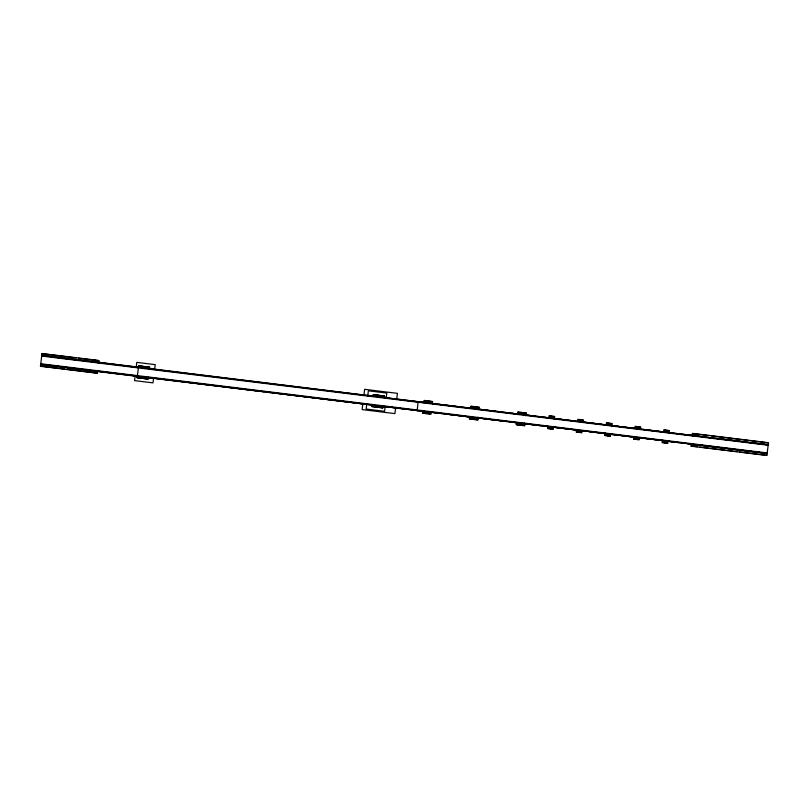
<?xml version="1.0" encoding="UTF-8"?>
<svg xmlns="http://www.w3.org/2000/svg" width="809" height="809" viewBox="0 0 809 809"><rect width="100%" height="100%" fill="white"/><g stroke="black" fill="none" stroke-linecap="round" stroke-linejoin="round"><path stroke-width="1.21" d="M417.131 410.79L418.172 401.446M90.406 370.674L90.244 371.988L95.968 372.686L96.049 371.371M91.548 361.34L91.71 360.035L97.434 360.733L97.191 362.038M90.608 371.695L90.861 370.32M92.004 360.399L91.842 361.714L41.775 355.485M95.836 371.007L95.674 372.322L90.517 371.776L90.679 370.461L88.181 370.148M97.06 361.026L96.807 362.402L100.508 362.857M98.364 363.16L98.668 360.693L78.594 358.225M97.626 370.957L97.343 373.273L40.45 366.295L42.017 353.513L98.91 360.501L98.627 362.826M135.154 375.75L134.557 380.614L152.982 382.869L153.579 378.015M136.195 367.246L136.792 362.381L155.227 364.647L154.62 369.511M137.257 376.428L137.095 377.742L148.067 379.087L148.269 377.449M138.4 367.094L138.561 365.779L149.534 367.134L149.331 368.773M137.459 377.449L137.712 376.064L95.765 370.916M138.693 367.468L138.845 366.153L149.26 367.347M149.008 368.732L149.169 367.417L146.813 367.215M148.148 377.763L147.996 378.996L137.186 377.672L138.632 365.88L149.443 367.205L149.291 368.439M149.26 377.57L147.845 377.49L147.723 378.632L144.326 378.207M150.272 369.369L150.343 368.793M149.463 377.874L147.825 377.833M150.616 368.489L153.882 369.056M362.867 403.63L362.139 409.587L394.923 413.611L395.662 407.655M363.898 395.288L364.626 389.321L397.411 393.346L396.683 399.312M366.75 404.187L366.153 409.051L384.578 411.316L385.175 406.452M367.792 395.682L368.388 390.818L386.823 393.083L386.227 397.947L389.827 398.382M370.785 405.046L372.383 405.41M371.938 395.662L368.621 395.429M372.039 404.925L371.837 406.563L382.809 407.908L382.97 406.593M373.111 396.248L373.313 394.61L384.285 395.955L384.123 397.27M372.089 405.258L371.938 406.492L382.738 407.817L382.89 406.583M373.232 395.935L373.384 394.701L384.194 396.026L384.042 397.259M372.12 406.351L372.373 404.965L147.855 377.398L147.845 378.814L137.368 377.52M373.596 394.974L373.434 396.289L148.917 368.722M372.282 406.199L372.453 404.975L371.038 404.894M382.455 407.453L382.556 406.654L384.164 406.856M384.002 396.167L383.749 397.553L425.534 402.69M422.753 410.871L422.47 413.197L431.035 414.248L431.328 411.923M423.744 402.74L424.037 400.415L432.613 401.476L432.319 403.792M424.108 411.65L423.946 412.964L429.66 413.662L429.822 412.347L429.589 413.571L424.037 412.893M425.251 402.316L425.413 401.001L431.126 401.709L430.975 403.024L431.035 401.78L425.483 401.092M425.463 402.589L425.625 401.284L430.762 401.992L430.6 403.307L472.385 408.434L472.547 407.129M425.605 402.781L425.696 401.375M429.306 413.207L429.468 411.892M469.604 416.625L469.311 418.951L477.886 420.002L478.17 417.677M470.595 408.494L470.889 406.169L479.454 407.22L479.171 409.546M470.949 417.404L470.787 418.708L476.511 419.416L476.592 418.091M472.102 408.07L472.264 406.755L477.977 407.463L477.735 408.757M471.071 418.496L471.232 417.181L463.881 416.281M472.314 408.343L472.476 407.038L477.613 407.746L477.452 409.061L519.236 414.188L519.398 412.873M476.228 419.052L476.319 417.646M518.266 422.794L476.39 417.737L476.299 419.143L471.162 418.425L471.323 417.11L429.539 411.983L429.448 413.389L424.31 412.671L424.472 411.356L382.687 406.229L382.596 407.635L372.211 406.28M477.998 417.282L477.694 419.75L469.564 418.759M516.455 422.379L516.162 424.705L524.738 425.756L525.021 423.431M517.447 414.248L517.73 411.923L526.305 412.974L526.022 415.3M517.264 424.836L517.548 422.51M518.539 414.38L518.832 412.054M517.8 423.158L517.639 424.462L523.362 425.17L523.443 423.845M518.953 413.824L519.115 412.509L524.829 413.217L524.667 414.521M517.922 424.25L518.084 422.935L509.508 421.883M519.166 414.097L519.327 412.782L524.465 413.5L524.303 414.815L550.353 418.01L550.514 416.696M518.175 422.864L518.013 424.179L523.15 424.887L523.312 423.582L540.564 425.696M523.079 424.796L523.16 423.39M524.141 425.676L524.465 422.996M525.375 415.593L525.708 412.903M525.759 415.634L526.062 413.166L520.248 412.459M547.845 426.232L547.562 428.558L553.123 429.235L553.407 426.919M548.846 418.101L549.129 415.775L554.691 416.463L554.408 418.789M549.008 426.98L548.765 428.285L552.021 428.689L552.102 427.364M550.069 417.646L550.231 416.332L553.487 416.726L553.326 418.041M550.282 417.919L550.444 416.605L553.214 416.948L553.053 418.263M549.129 428.001L549.291 426.687L523.241 423.491M551.738 428.315L551.809 427M553.123 417.019L552.962 418.334L579.011 421.529L579.173 420.215M554.145 419.123L554.448 416.655L549.321 416.028M576.504 429.751L576.22 432.077L581.782 432.754L582.065 430.439M577.505 421.62L577.788 419.295L583.35 419.982L583.067 422.308M577.575 430.489L577.424 431.804L580.68 432.208L580.842 430.894M578.728 421.165L578.89 419.851L582.146 420.245L581.984 421.56M577.666 430.499L577.515 431.733L580.609 432.117L580.761 430.884M578.809 421.176L578.961 419.942L582.055 420.326L581.904 421.55M577.95 430.206L577.697 431.591L580.468 431.925L580.549 430.519L606.699 433.654M577.879 431.45L578.041 430.135L551.819 426.909M581.529 421.924L581.681 420.609M605.162 433.27L604.879 435.596L610.441 436.273L610.724 433.958M606.153 425.14L606.447 422.814L612.009 423.501L611.725 425.827M605.122 435.404L605.425 432.936M606.315 434.018L606.072 435.323L609.339 435.727L609.501 434.413M607.387 424.685L607.549 423.37L610.805 423.764L610.643 425.079M606.447 435.04L606.608 433.725M609.046 435.353L609.137 433.948M610.441 424.058L610.279 425.372L636.329 428.568L636.491 427.253M610.37 425.301L610.532 423.987L607.761 423.643L607.67 425.049L581.62 421.853L581.873 420.468L579.102 420.124M611.462 426.161L611.766 423.694L606.639 423.067M633.821 436.789L633.528 439.115L639.1 439.793L639.383 437.467M634.812 428.659L635.105 426.333L640.667 427.021L640.384 429.336M634.974 437.538L634.731 438.842L637.998 439.247L638.159 437.932M636.046 428.204L636.198 426.889L639.464 427.283L639.302 428.598M635.014 438.63L635.176 437.315M635.358 437.173L635.105 438.559L637.704 438.872L637.866 437.558M639.09 427.577L638.837 428.962L640.283 429.134M639.029 428.821L639.191 427.506L636.42 427.162M662.48 440.308L662.187 442.634L667.759 443.312L668.042 440.986M663.471 432.178L663.754 429.852L669.326 430.54L669.033 432.855M662.743 439.975L662.44 442.442L667.567 443.069M663.552 441.047L663.39 442.361L666.656 442.766L666.818 441.451L666.576 442.665L663.481 442.29L663.633 441.057M664.695 431.723L664.856 430.408L668.123 430.803L667.961 432.117L668.032 430.873L664.927 430.499L664.786 431.733M663.764 442.078L663.926 440.763L641.638 438.104M665.079 430.681L664.988 432.087L638.928 428.891M665.22 430.863L665.059 432.178L662.561 431.875M666.292 442.301L666.454 440.986M691.129 443.828L690.846 446.153L766.892 455.487L768.459 442.705L692.413 433.371L692.13 435.697M692.302 436.081L692.605 433.614L708.724 435.596M692.211 444.566L692.049 445.88L695.305 446.285L695.467 444.97M693.353 435.232L693.515 433.927L696.782 434.322L696.62 435.636M692.292 444.576L692.14 445.81L695.234 446.184L695.386 444.96M693.434 435.242L693.586 434.018L696.691 434.393L696.539 435.626M692.575 444.283L692.322 445.668L695.093 446.002M695.022 445.911L695.184 444.596M767.488 453.394L40.662 364.566M41.987 353.735L76.086 357.922M427.708 401.092L432.36 401.668M471.081 406.421L478.048 407.271M579.001 419.669L583.107 420.174M638.372 426.96L640.415 427.213M664.978 430.226L669.073 430.732M711.202 435.899L748.386 440.47M750.863 440.774L768.216 442.907M91.781 360.126L97.343 360.804M472.335 406.846L477.886 407.534M519.186 412.6L524.738 413.288M550.302 416.423L553.396 416.807M607.62 423.461L610.714 423.845M636.279 426.98L639.373 427.354M91.923 360.308L97.161 360.945L96.999 362.26L138.784 367.397M373.525 394.883L383.911 396.238M665.15 430.772L667.749 431.096L667.587 432.411L693.647 435.606L693.738 434.2L696.498 434.544L696.246 435.93L768.55 444.717M94.522 360.794L96.969 361.097M140.048 366.386L144.578 366.912M377.045 395.459L381.565 396.036M550.585 416.787L553.032 417.09M610.34 424.128L607.903 423.825L607.741 425.14L603.999 424.685M693.879 434.382L696.316 434.686L696.155 436L699.896 436.456M137.004 366.669L138.845 366.892M149.018 368.135L150.848 368.368M371.736 395.49L373.566 395.712M383.739 396.956L385.58 397.189M41.805 355.232L768.53 444.879L762.29 444.121M41.755 355.647L48.024 356.415M50.532 356.729L54.294 357.184M56.802 357.497L60.564 357.952M63.072 358.266L66.834 358.731M70.595 359.186L74.357 359.651M76.865 359.954L80.627 360.42M83.135 360.723L86.897 361.188M102.976 363.16L106.677 363.615M109.144 363.919L114.079 364.525M115.788 364.738L120.258 365.284M123.706 365.708L126.507 366.052M130.128 366.497L133.829 366.952M136.296 367.256L138.764 367.559M393.316 398.817L397.229 399.292M399.686 399.595L403.64 400.081M407.099 400.506L409.587 400.809M413.268 401.264L416.969 401.719M419.436 402.022L423.299 402.498M432.815 403.661L436.678 404.136M439.145 404.439L442.847 404.894M446.538 405.349L449.015 405.653M452.484 406.078L456.428 406.563M458.885 406.866L462.799 407.342M465.054 407.625L468.866 408.09M478.372 409.253L482.639 409.779M485.997 410.193L488.747 410.527M492.165 410.952L495.866 411.407M498.334 411.71L502.035 412.165M505.19 412.55L508.79 412.994M511.905 413.379L515.707 413.844M524.212 414.886L529.207 415.502M531.361 415.765L535.447 416.261M537.945 416.574L542.081 417.08M544.467 417.373L548.178 417.828M552.871 418.405L555.368 418.708M557.634 418.991L561.608 419.477M564.106 419.78L568.363 420.306M570.345 420.549L574.511 421.064M583.906 422.217L587.769 422.692M590.934 423.077L594.635 423.532M597.022 423.825L601.502 424.371M610.178 425.443L613.93 425.898M616.428 426.212L621.423 426.818M623.921 427.132L627.663 427.587M630.16 427.89L634.155 428.386M643.408 429.518L647.584 430.034M649.566 430.277L654.329 430.863M656.321 431.106L660.488 431.622M669.751 432.754L673.745 433.24M676.233 433.553L680.612 434.089M682.988 434.382L686.568 434.817M689.976 435.242L693.717 435.697M702.394 436.759L706.136 437.224M708.633 437.527L713.629 438.144M716.117 438.448L719.868 438.913M722.356 439.216L726.108 439.671M729.849 440.136L732.347 440.44M736.089 440.895L739.831 441.36M742.328 441.663L746.07 442.129M748.568 442.432L752.309 442.887M754.807 443.201L759.793 443.807M41.704 356.061L768.156 445.253M40.763 363.747L767.205 452.939M40.703 364.242L90.77 370.391M609.207 434.039L635.267 437.244M637.795 437.467L664.017 440.693M692.676 444.212L666.525 441.077L666.434 442.483L663.673 442.149M695.113 444.505L767.478 453.475M41.937 364.475L79.434 369.076M81.931 369.389L85.683 369.844M95.907 371.098L125.294 374.709M127.741 375.012L137.53 376.215M150.98 377.864L178.111 381.191M180.417 381.474L191.197 382.799M193.634 383.102L217.955 386.085M219.108 386.227L237.765 388.522M238.938 388.664L263.673 391.698M265.928 391.981L270.722 392.567M271.905 392.709L283.696 394.155M285.638 394.398L291.412 395.105M291.897 395.166L322.74 398.948M325.44 399.282L329.465 399.777M331.528 400.03L350.428 402.356M351.349 402.467L369.308 404.672M383.982 406.472L408.464 409.475M410.911 409.779L423.158 411.285M430.833 412.226L441.845 413.581M444.303 413.874L461.433 415.978M476.461 417.828L481.355 418.425M483.802 418.728L500.943 420.832M503.39 421.135L507.061 421.58M543.031 425.999L546.732 426.454M555.662 427.557L577.859 430.277M581.853 430.772L586.788 431.369M589.255 431.672L592.957 432.127M595.414 432.431L606.517 433.796M632.709 437.012L609.278 434.14L609.116 435.444L606.356 435.111M667.829 441.32L678.923 442.685M681.39 442.988L685.092 443.443M687.559 443.747L692.484 444.353M695.255 444.687L725.066 448.348M727.554 448.661L731.275 449.116M733.763 449.42L767.468 453.556M135.801 376.498L137.631 376.721M147.804 377.975L149.645 378.197M370.522 405.319L372.362 405.542M382.536 406.796L384.366 407.018M91.933 371.776L95.604 372.231M137.55 377.378L140.948 377.793M374.537 406.482L377.945 406.897M473.7 418.657L476.157 418.951M519.327 424.26L523.008 424.705M606.538 434.969L608.975 435.262M692.514 445.516L694.951 445.82M549.038 428.072L551.809 428.406M90.335 371.918L95.897 372.595M470.889 418.637L476.44 419.325M517.73 424.391L523.292 425.079M548.856 428.214L551.95 428.598M606.174 435.252L609.268 435.636M634.822 438.771L637.927 439.156M40.48 366.072L58.258 368.257M60.766 368.56L64.528 369.025M67.036 369.329L97.151 373.03M422.713 413.005L427.364 413.571M516.415 424.513L524.545 425.504M547.804 428.365L552.931 428.992M576.463 431.885L581.59 432.512M607.175 435.657L610.249 436.031M633.781 438.923L638.908 439.55M692.332 446.113L697.287 446.72M699.775 447.023L736.959 451.584M739.436 451.887L766.699 455.245"/></g></svg>
